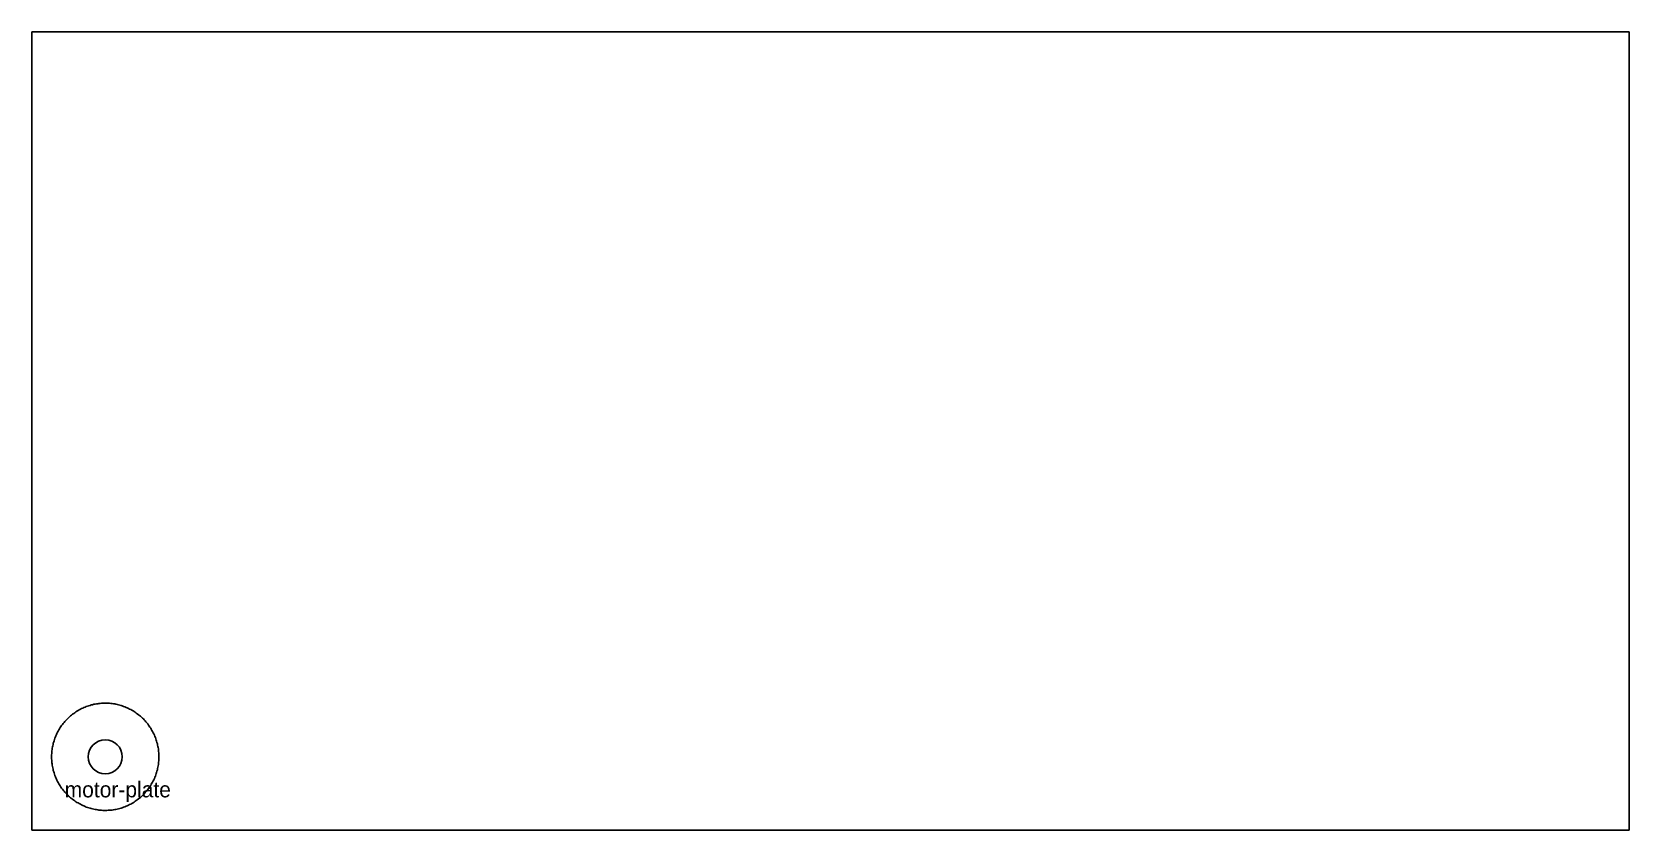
# Model space of a CAD drawing. Header units: millimetres. Extents: x 0 to 1220, y 0 to 610.
import ezdxf

# ---------------------------------------------------------------- set-up
doc = ezdxf.new("R2010")
doc.units = ezdxf.units.MM
doc.layers.add('CUT_INSIDE', color=5, linetype='Continuous')
doc.layers.add('CUT_OUTSIDE', color=1, linetype='Continuous')

msp = doc.modelspace()

# ---------------------------------------------------------------- linework, layer by layer
at = {"layer": 'CUT_INSIDE'}
msp.add_circle((56, 56), 13, dxfattribs=at)
at = {"layer": 'CUT_OUTSIDE'}
msp.add_lwpolyline([(97, 56), (97, 57), (96.9, 58), (96.9, 59), (96.8, 60), (96.7, 61), (96.6, 62), (96.4, 63), (96.2, 64), (96, 64.9), (95.8, 65.9), (95.5, 66.9), (95.2, 67.9), (94.9, 68.8), (94.6, 69.8), (94.3, 70.7), (93.9, 71.6), (93.5, 72.6), (93.1, 73.5), (92.7, 74.4), (92.2, 75.3), (91.7, 76.1), (91.2, 77), (90.7, 77.9), (90.1, 78.7), (89.6, 79.5), (89, 80.3), (88.4, 81.1), (87.8, 81.9), (87.1, 82.7), (86.5, 83.4), (85.8, 84.2), (85.1, 84.9), (84.4, 85.6), (83.6, 86.3), (82.9, 87), (82.1, 87.6), (81.3, 88.2), (80.5, 88.8), (79.7, 89.4), (78.9, 90), (78.1, 90.6), (77.2, 91.1), (76.4, 91.6), (75.5, 92.1), (74.6, 92.5), (73.7, 93), (72.8, 93.4), (71.9, 93.8), (70.9, 94.2), (70, 94.5), (69, 94.9), (68.1, 95.2), (67.1, 95.5), (66.2, 95.7), (65.2, 96), (64.2, 96.2), (63.2, 96.4), (62.2, 96.5), (61.2, 96.7), (60.2, 96.8), (59.3, 96.9), (58.3, 96.9), (57.2, 97), (56.2, 97), (55.2, 97), (54.2, 97), (53.2, 96.9), (52.2, 96.8), (51.2, 96.7), (50.3, 96.6), (49.3, 96.4), (48.3, 96.3), (47.3, 96.1), (46.3, 95.8), (45.3, 95.6), (44.4, 95.3), (43.4, 95), (42.5, 94.7), (41.5, 94.4), (40.6, 94), (39.7, 93.6), (38.8, 93.2), (37.9, 92.8), (37, 92.3), (36.1, 91.8), (35.2, 91.3), (34.4, 90.8), (33.5, 90.3), (32.7, 89.7), (31.9, 89.1), (31.1, 88.5), (30.3, 87.9), (29.5, 87.3), (28.7, 86.6), (28, 85.9), (27.3, 85.3), (26.6, 84.5), (25.9, 83.8), (25.2, 83.1), (24.6, 82.3), (23.9, 81.5), (23.3, 80.7), (22.7, 79.9), (22.1, 79.1), (21.6, 78.3), (21, 77.4), (20.5, 76.6), (20, 75.7), (19.6, 74.8), (19.1, 73.9), (18.7, 73), (18.3, 72.1), (17.9, 71.2), (17.5, 70.2), (17.2, 69.3), (16.9, 68.3), (16.6, 67.4), (16.3, 66.4), (16.1, 65.4), (15.9, 64.5), (15.7, 63.5), (15.5, 62.5), (15.4, 61.5), (15.2, 60.5), (15.1, 59.5), (15.1, 58.5), (15, 57.5), (15, 56.5), (15, 55.5), (15, 54.5), (15.1, 53.5), (15.1, 52.5), (15.2, 51.5), (15.4, 50.5), (15.5, 49.5), (15.7, 48.5), (15.9, 47.5), (16.1, 46.6), (16.3, 45.6), (16.6, 44.6), (16.9, 43.7), (17.2, 42.7), (17.5, 41.8), (17.9, 40.8), (18.3, 39.9), (18.7, 39), (19.1, 38.1), (19.6, 37.2), (20, 36.3), (20.5, 35.4), (21, 34.6), (21.6, 33.7), (22.1, 32.9), (22.7, 32.1), (23.3, 31.3), (23.9, 30.5), (24.6, 29.7), (25.2, 28.9), (25.9, 28.2), (26.6, 27.5), (27.3, 26.7), (28, 26), (28.7, 25.4), (29.5, 24.7), (30.3, 24.1), (31.1, 23.5), (31.9, 22.9), (32.7, 22.3), (33.5, 21.7), (34.4, 21.2), (35.2, 20.7), (36.1, 20.2), (37, 19.7), (37.9, 19.2), (38.8, 18.8), (39.7, 18.4), (40.6, 18), (41.5, 17.6), (42.5, 17.3), (43.4, 17), (44.4, 16.7), (45.3, 16.4), (46.3, 16.2), (47.3, 15.9), (48.3, 15.7), (49.3, 15.6), (50.3, 15.4), (51.2, 15.3), (52.2, 15.2), (53.2, 15.1), (54.2, 15), (55.2, 15), (56.2, 15), (57.2, 15), (58.3, 15.1), (59.3, 15.1), (60.2, 15.2), (61.2, 15.3), (62.2, 15.5), (63.2, 15.6), (64.2, 15.8), (65.2, 16), (66.2, 16.3), (67.1, 16.5), (68.1, 16.8), (69, 17.1), (70, 17.5), (70.9, 17.8), (71.9, 18.2), (72.8, 18.6), (73.7, 19), (74.6, 19.5), (75.5, 19.9), (76.4, 20.4), (77.2, 20.9), (78.1, 21.4), (78.9, 22), (79.7, 22.6), (80.5, 23.2), (81.3, 23.8), (82.1, 24.4), (82.9, 25), (83.6, 25.7), (84.4, 26.4), (85.1, 27.1), (85.8, 27.8), (86.5, 28.6), (87.1, 29.3), (87.8, 30.1), (88.4, 30.9), (89, 31.7), (89.6, 32.5), (90.1, 33.3), (90.7, 34.1), (91.2, 35), (91.7, 35.9), (92.2, 36.7), (92.7, 37.6), (93.1, 38.5), (93.5, 39.4), (93.9, 40.4), (94.3, 41.3), (94.6, 42.2), (94.9, 43.2), (95.2, 44.1), (95.5, 45.1), (95.8, 46.1), (96, 47.1), (96.2, 48), (96.4, 49), (96.6, 50), (96.7, 51), (96.8, 52), (96.9, 53), (96.9, 54), (97, 55), (97, 56)], close=True, dxfattribs=at)
at = {"layer": 'SHEET_EDGE'}
msp.add_lwpolyline([(0, 0), (1220, 0), (1220, 610), (0, 610)], close=True, dxfattribs=at)

# ---------------------------------------------------------------- texts
at = {"layer": 'NOTES'}
msp.add_text('motor-plate', height=12, dxfattribs=at).set_placement((25, 25))

doc.saveas('drawing.dxf')
